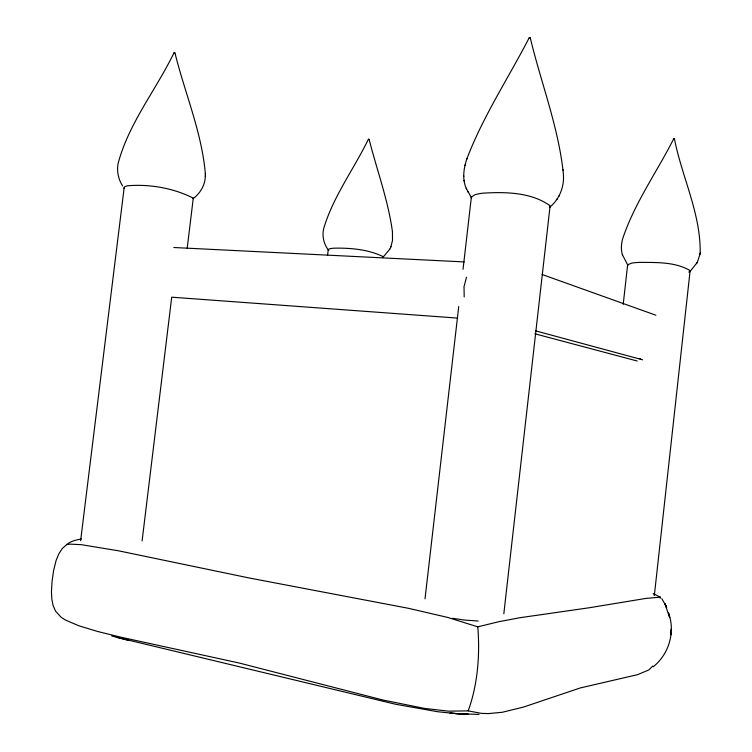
<?xml version="1.0" encoding="UTF-8"?>
<svg xmlns="http://www.w3.org/2000/svg" width="752" height="752" viewBox="0 0 752 752"><rect width="100%" height="100%" fill="white"/><g stroke="black" fill="none" stroke-linecap="round" stroke-linejoin="round"><path stroke-width="1.13" d="M503.831 613.764L550.107 205.813C531.41 192.192 505.335 191.779 482.887 193.17A62.924 10.002 5.6 0 0 474.653 194.834L471.363 197.137L463.035 269.338M80.633 540.641L124.221 187.239A54.041 7.313 7.8 0 1 127.849 185.744C149.921 183.977 173.665 188.132 193.273 198.152L193.123 198.707C200.201 193.273 205.352 185.001 205.287 175.883M205.343 173.787C201.818 132.22 184.851 93.116 174.943 52.884L174.041 52.706C156.162 89.817 128.517 123.45 118.026 163.833C116.645 171.465 118.468 179.427 122.595 185.951M205.287 176.288L205.352 173.383M466.428 188.827C462.038 179.249 463.627 168.241 466.964 158.606C483.141 116.165 508.474 77.954 529.22 37.722L530.273 37.844C541.017 82.861 558.407 126.806 563.295 173.063C564.696 185.791 559.883 198.904 549.853 207.082M665.811 605.595L666.648 607.691L664.815 603.574L669.665 617.505L668.406 612.673C675.634 631.699 669.054 654.099 653.291 666.723M671.282 629.462L671.066 634.763L671.301 629.17M623.211 304.325L627.647 264.742L631.943 263.059A50.393 6.091 5.2 0 1 639.792 262.363C656.552 262.533 675.39 261.781 690.129 270.645L654.353 595.368L654.033 594.888M425.012 598.865L458.729 306.59M327.543 255.445L328.229 249.626L329.404 248.893A43.466 4.869 6.7 0 1 333.954 248.169C350.517 247.85 368.236 249.363 383.21 256.658L382.589 257.363M142.1 540.942L171.71 297.19L457.705 318.105M187.201 248.179L193.273 198.152M700.159 253.33C700.996 214 681.895 176.917 674.45 138.932L673.651 138.838L674.431 138.97M690.035 271.472L697.301 262.354L700.065 253.932M700.009 254.308L700.215 252.954M464.999 165.478L465.168 164.885M466.785 159.208L466.964 158.606M390.852 246.966L392.497 240.443L392.441 231.682M466.475 277.253L464.003 286.691L464.2 296.946M530.263 37.882L529.229 37.769M383.163 257.052L389.762 249.222M389.649 249.457L390.974 246.722M392.478 231.973C388.22 200.352 376.902 170.187 369.119 139.364L368.424 139.233C353.929 168.984 333.296 196.385 323.736 228.364C321.856 236.043 323.802 244.438 328.812 250.529M673.651 138.904L673.651 138.904C656.693 172.396 634.124 203.632 622.421 239.559C621.218 244.607 620.861 249.984 622.477 254.975M696.549 263.651L697.301 262.354M468.186 710.884C477.764 684.499 480.067 654.776 477.783 626.848L447.506 617.383L408.336 608.283L249.26 577.997L118.656 550.831L81.404 544.683L70.152 544.138L66.655 544.627L62.209 548.584L58.722 554.017L56.062 560.607L53.599 570.599L52.076 581.249L51.446 591.786L51.832 599.184L53.166 605.792L55.667 611.32L61.156 617.27L65.753 620.203L79.167 625.899L97.6 631.473L120.339 637.076L239.136 663.01L382.843 699.999L424.457 708.403L448.352 711.148L468.186 710.884L481.571 713.385L488.415 713.592L502.298 712.266L523.401 707.106L580.243 687.958L637.687 674.629L648.863 669.929L652.755 666.018M558.886 196.206L559.206 195.708M556.903 199.327L557.204 198.848M660.228 598.272L660.359 597.191L653.187 593.61M690.186 271.209L688.832 272.111M549.43 207.439L550.097 206.697M66.655 544.627C70.716 541.092 76.178 539.936 81.348 539.005M477.783 626.848L498.867 621.688L519.867 617.73L589.22 607.766L646.128 598.376L660.359 597.191M369.072 139.393L368.405 139.289M174.915 52.922L174.069 52.79M479.062 714.381L456.972 713.714L437.655 711.73L395.59 704.257L116.4 637.226M478.14 621.03L464.266 620.052L452.563 618.266M173.834 247.511L464.163 261.922M534.804 333.766L637.188 361.007M111.747 635.966L128.545 640.441M535.471 330.814L642.669 359.832M542.089 274.471L655.894 315.229M639.247 358.431L641.127 359.212M661.807 598.658L665.811 605.595M627.647 264.742L627.986 265.259M627.732 264.995L622.355 254.655M466.184 188.31L471.589 198.002L471.363 197.137M467.744 191.544L467.979 192.042M123.939 187.878L124.146 188.564M563.06 169.698L563.126 170.337M463.711 175.968L463.758 176.551M464.04 180.339L464.087 180.903M468.543 714.4L450.147 713.169L468.543 714.4"/></g></svg>
